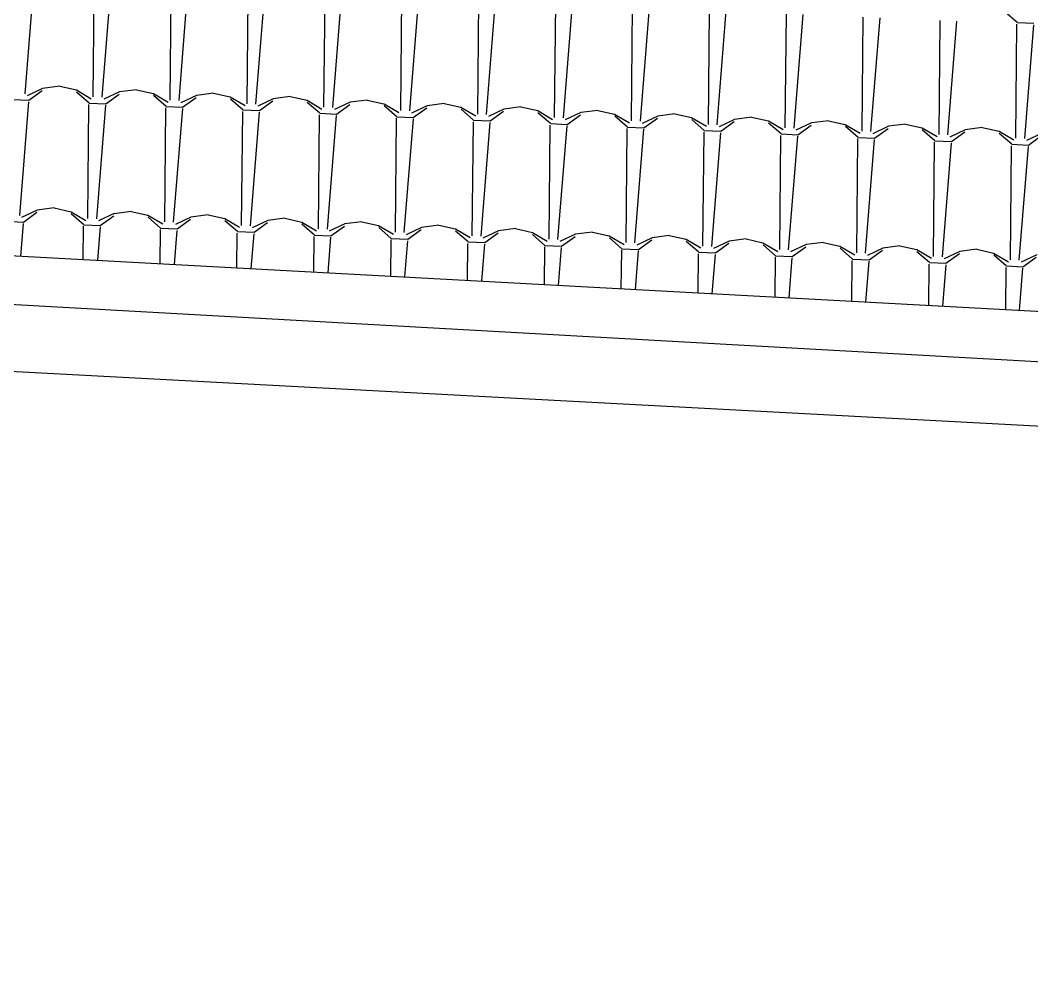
# Model space of a CAD drawing. Extents: x 1037 to 14540, y 1034 to 18285.
# Drawn here: x 6424.3 to 6739.7, y 1041.9 to 1338.3 of the extents above; entities that cross this region are included whole.
import ezdxf

# ---------------------------------------------------------------- set-up
doc = ezdxf.new("R2010")
doc.units = 0
doc.header["$LTSCALE"] = 100
doc.header["$MEASUREMENT"] = 0
doc.layers.get('0').update_dxf_attribs({"color": 240, "linetype": 'CONTINUOUS'})
doc.layers.add('proiezioni', color=252, linetype='CONTINUOUS')
doc.layers.add('retini copertura', color=32, linetype='CONTINUOUS')

# ---------------------------------------------------------------- blocks, each defined once
blk = doc.blocks.new('*X1853')
at = {"color": 0}
for p, q in [((10.8645, 13.1411), (10.8929, 13.4957)), ((11.0767, 13.1316), (11.0801, 13.4873)), ((11.1043, 13.1304), (11.1326, 13.485)), ((11.3164, 13.1209), (11.3199, 13.4766)), ((11.344, 13.1197), (11.3724, 13.4743)), ((11.5562, 13.1101), (11.5596, 13.4659)), ((11.5838, 13.1089), (11.6122, 13.4635)), ((11.7959, 13.0994), (11.7994, 13.4551)), ((11.8236, 13.0982), (11.8519, 13.4528)), ((12.0357, 13.0887), (12.0391, 13.4444)), ((12.0633, 13.0875), (12.0917, 13.4421)), ((12.2755, 13.0779), (12.2789, 13.4337)), ((12.3031, 13.0768), (12.3314, 13.4314)), ((12.5152, 13.0672), (12.5186, 13.4229)), ((12.5428, 13.0661), (12.5712, 13.4207)), ((12.755, 13.0565), (12.7584, 13.4122)), ((12.7826, 13.0553), (12.8109, 13.4099)), ((12.9947, 13.0457), (12.9982, 13.4015)), ((13.0223, 13.0446), (13.0507, 13.3992)), ((13.2345, 13.035), (13.2379, 13.3907)), ((13.2621, 13.0339), (13.2905, 13.3885)), ((13.4742, 13.0243), (13.4777, 13.38)), ((13.5019, 13.0232), (13.5302, 13.3778)), ((13.9579, 13.3631), (13.9188, 13.397)), ((13.714, 13.0136), (13.7174, 13.3693)), ((13.7416, 13.0125), (13.77, 13.367)), ((13.9538, 13.0028), (13.9572, 13.3585)), ((13.9579, 13.3631), (14.0095, 13.3608)), ((13.9814, 13.0017), (14.0097, 13.3563)), ((10.9187, 13.1575), (10.8702, 13.1346)), ((10.9719, 13.1644), (10.9187, 13.1575)), ((10.9718, 13.1644), (11.0242, 13.1528)), ((10.824, 13.123), (10.8757, 13.1207)), ((10.8757, 13.1207), (10.9176, 13.1509)), ((11.0242, 13.1528), (11.0705, 13.1257)), ((11.0637, 13.1122), (11.0247, 13.1461)), ((11.1584, 13.1468), (11.1099, 13.1239)), ((11.1154, 13.1099), (11.1574, 13.1402)), ((11.2116, 13.1537), (11.1584, 13.1467)), ((11.2116, 13.1537), (11.264, 13.142)), ((11.264, 13.1421), (11.3103, 13.1149)), ((11.3035, 13.1015), (11.2644, 13.1354)), ((11.3982, 13.1361), (11.3497, 13.1132)), ((11.3552, 13.0992), (11.3971, 13.1295)), ((11.4514, 13.1429), (11.3982, 13.136)), ((11.4514, 13.1429), (11.5037, 13.1313)), ((11.5037, 13.1313), (11.55, 13.1042)), ((11.5433, 13.0908), (11.5042, 13.1247)), ((11.6379, 13.1253), (11.5894, 13.1024)), ((11.6911, 13.1322), (11.638, 13.1253)), ((11.6911, 13.1322), (11.7435, 13.1206)), ((10.8475, 12.7615), (10.8759, 13.1161)), ((11.0597, 12.752), (11.0631, 13.1077)), ((11.0638, 13.1122), (11.1154, 13.1099)), ((11.0873, 12.7508), (11.1156, 13.1054)), ((11.2994, 12.7413), (11.3029, 13.097)), ((11.3035, 13.1015), (11.3552, 13.0992)), ((11.3271, 12.7401), (11.3554, 13.0947)), ((11.595, 13.0885), (11.6369, 13.1187)), ((11.7435, 13.1206), (11.7898, 13.0935)), ((11.783, 13.0801), (11.744, 13.1139)), ((11.8777, 13.1146), (11.8292, 13.0917)), ((11.8347, 13.0777), (11.8767, 13.108)), ((11.9309, 13.1215), (11.8777, 13.1146)), ((11.9309, 13.1215), (11.9832, 13.1098)), ((11.9833, 13.1099), (12.0295, 13.0828)), ((12.0228, 13.0693), (11.9837, 13.1032)), ((12.1175, 13.1039), (12.069, 13.081)), ((12.0745, 13.067), (12.1164, 13.0973)), ((12.1707, 13.1108), (12.1175, 13.1038)), ((12.1706, 13.1108), (12.223, 13.0991)), ((12.223, 13.0992), (12.2693, 13.072)), ((12.2626, 13.0586), (12.2235, 13.0925)), ((12.3572, 13.0931), (12.3087, 13.0703)), ((12.4104, 13.1), (12.3572, 13.0931)), ((12.4104, 13.1), (12.4628, 13.0884)), ((11.5392, 12.7305), (11.5426, 13.0862)), ((11.5433, 13.0908), (11.5949, 13.0885)), ((11.5668, 12.7293), (11.5952, 13.0839)), ((11.779, 12.7198), (11.7824, 13.0755)), ((11.783, 13.0801), (11.8347, 13.0777)), ((11.8066, 12.7186), (11.8349, 13.0732)), ((12.0187, 12.7091), (12.0221, 13.0648)), ((12.0228, 13.0693), (12.0745, 13.067)), ((12.0463, 12.7079), (12.0747, 13.0625)), ((12.3142, 13.0563), (12.3562, 13.0865)), ((12.4628, 13.0884), (12.509, 13.0613)), ((12.5023, 13.0479), (12.4632, 13.0818)), ((12.597, 13.0824), (12.5485, 13.0595)), ((12.554, 13.0456), (12.5959, 13.0758)), ((12.6502, 13.0893), (12.597, 13.0824)), ((12.6502, 13.0893), (12.7025, 13.0777)), ((12.7025, 13.0777), (12.7488, 13.0506)), ((12.7421, 13.0371), (12.703, 13.071)), ((12.8367, 13.0717), (12.7882, 13.0488)), ((12.7938, 13.0348), (12.8357, 13.0651)), ((12.8899, 13.0786), (12.8368, 13.0717)), ((12.8899, 13.0786), (12.9423, 13.0669)), ((12.9423, 13.067), (12.9886, 13.0398)), ((12.9818, 13.0264), (12.9428, 13.0603)), ((13.0765, 13.061), (13.028, 13.0381)), ((13.1297, 13.0678), (13.0765, 13.0609)), ((13.1297, 13.0679), (13.182, 13.0562)), ((12.2585, 12.6983), (12.2619, 13.054)), ((12.2626, 13.0586), (12.3142, 13.0563)), ((12.2861, 12.6972), (12.3144, 13.0518)), ((12.4982, 12.6876), (12.5017, 13.0433)), ((12.5023, 13.0479), (12.554, 13.0456)), ((12.5258, 12.6864), (12.5542, 13.041)), ((12.738, 12.6769), (12.7414, 13.0326)), ((12.7421, 13.0372), (12.7937, 13.0348)), ((12.7656, 12.6757), (12.794, 13.0303)), ((13.0335, 13.0241), (13.0755, 13.0544)), ((13.1821, 13.0562), (13.2283, 13.0291)), ((13.2216, 13.0157), (13.1825, 13.0496)), ((13.3163, 13.0502), (13.2678, 13.0273)), ((13.2733, 13.0134), (13.3152, 13.0436)), ((13.3695, 13.0571), (13.3163, 13.0502)), ((13.3694, 13.0571), (13.4218, 13.0455)), ((13.4218, 13.0455), (13.4681, 13.0184)), ((13.4614, 13.005), (13.4223, 13.0388)), ((13.556, 13.0395), (13.5075, 13.0166)), ((13.513, 13.0027), (13.555, 13.0329)), ((13.6092, 13.0464), (13.556, 13.0395)), ((13.6092, 13.0464), (13.6616, 13.0348)), ((13.6616, 13.0348), (13.7078, 13.0077)), ((13.7011, 12.9942), (13.662, 13.0281)), ((13.7958, 13.0288), (13.7473, 13.0059)), ((13.849, 13.0357), (13.7958, 13.0287)), ((13.849, 13.0357), (13.9013, 13.024)), ((12.9777, 12.6661), (12.9812, 13.0218)), ((12.9818, 13.0264), (13.0335, 13.0241)), ((13.0054, 12.665), (13.0337, 13.0196)), ((13.2175, 12.6554), (13.2209, 13.0111)), ((13.2216, 13.0157), (13.2733, 13.0134)), ((13.2451, 12.6543), (13.2735, 13.0089)), ((13.4573, 12.6447), (13.4607, 13.0004)), ((13.4614, 13.005), (13.513, 13.0027)), ((13.4849, 12.6436), (13.5132, 12.9982)), ((13.7528, 12.9919), (13.7947, 13.0222)), ((13.9013, 13.0241), (13.9476, 12.9969)), ((13.9409, 12.9835), (13.9018, 13.0174)), ((14.0355, 13.0181), (13.987, 12.9952)), ((13.9926, 12.9812), (14.0345, 13.0115)), ((13.697, 12.6339), (13.7004, 12.9896)), ((13.7011, 12.9942), (13.7528, 12.9919)), ((13.7246, 12.6328), (13.753, 12.9874)), ((13.9368, 12.6232), (13.9402, 12.9789)), ((13.9409, 12.9835), (13.9925, 12.9812)), ((13.9644, 12.6221), (13.9927, 12.9767)), ((10.9017, 12.7779), (10.8532, 12.755)), ((10.9549, 12.7848), (10.9017, 12.7779)), ((10.9549, 12.7848), (11.0072, 12.7731)), ((10.8587, 12.741), (10.9006, 12.7713)), ((11.0072, 12.7732), (11.0535, 12.746)), ((11.0468, 12.7326), (11.0077, 12.7665)), ((11.1414, 12.7672), (11.0929, 12.7443)), ((11.0984, 12.7303), (11.1404, 12.7606)), ((11.1946, 12.774), (11.1414, 12.7671)), ((11.1946, 12.774), (11.247, 12.7624)), ((11.247, 12.7624), (11.2933, 12.7353)), ((11.2865, 12.7219), (11.2474, 12.7558)), ((11.3812, 12.7564), (11.3327, 12.7335)), ((11.3382, 12.7196), (11.3802, 12.7498)), ((11.4344, 12.7633), (11.3812, 12.7564)), ((11.4344, 12.7633), (11.4867, 12.7517)), ((11.4868, 12.7517), (11.533, 12.7246)), ((11.5263, 12.7112), (11.4872, 12.745)), ((11.621, 12.7457), (11.5724, 12.7228)), ((11.6742, 12.7526), (11.621, 12.7457)), ((11.6741, 12.7526), (11.7265, 12.7409)), ((10.807, 12.7434), (10.8587, 12.741)), ((10.8508, 12.6347), (10.8589, 12.7365)), ((11.0451, 12.6241), (11.0461, 12.7281)), ((11.0468, 12.7326), (11.0984, 12.7303)), ((11.0903, 12.6217), (11.0987, 12.7258)), ((11.2849, 12.6111), (11.2859, 12.7174)), ((11.2865, 12.7219), (11.3382, 12.7196)), ((11.3299, 12.6087), (11.3384, 12.715)), ((11.578, 12.7089), (11.6199, 12.7391)), ((11.7265, 12.741), (11.7728, 12.7139)), ((11.766, 12.7004), (11.727, 12.7343)), ((11.8607, 12.735), (11.8122, 12.7121)), ((11.8177, 12.6981), (11.8597, 12.7284)), ((11.9139, 12.7419), (11.8607, 12.7349)), ((11.9139, 12.7419), (11.9663, 12.7302)), ((11.9663, 12.7303), (12.0125, 12.7031)), ((12.0058, 12.6897), (11.9667, 12.7236)), ((12.1005, 12.7243), (12.052, 12.7014)), ((12.0575, 12.6874), (12.0994, 12.7177)), ((12.1537, 12.7311), (12.1005, 12.7242)), ((12.1537, 12.7311), (12.206, 12.7195)), ((12.206, 12.7195), (12.2523, 12.6924)), ((12.2456, 12.679), (12.2065, 12.7129)), ((12.3402, 12.7135), (12.2917, 12.6906)), ((12.3934, 12.7204), (12.3402, 12.7135)), ((12.3934, 12.7204), (12.4458, 12.7088)), ((11.5246, 12.5981), (11.5256, 12.7066)), ((11.5263, 12.7112), (11.578, 12.7089)), ((11.5695, 12.5956), (11.5782, 12.7043)), ((11.7643, 12.5851), (11.7654, 12.6959)), ((11.7661, 12.7004), (11.8177, 12.6981)), ((11.8091, 12.5826), (11.8179, 12.6936)), ((12.0041, 12.572), (12.0052, 12.6852)), ((12.0058, 12.6897), (12.0575, 12.6874)), ((12.0486, 12.5696), (12.0577, 12.6829)), ((12.2972, 12.6767), (12.3392, 12.7069)), ((12.4458, 12.7088), (12.4921, 12.6817)), ((12.4853, 12.6683), (12.4462, 12.7021)), ((12.58, 12.7028), (12.5315, 12.6799)), ((12.537, 12.6659), (12.579, 12.6962)), ((12.6332, 12.7097), (12.58, 12.7028)), ((12.6332, 12.7097), (12.6855, 12.698)), ((12.6856, 12.6981), (12.7318, 12.6709)), ((12.7251, 12.6575), (12.686, 12.6914)), ((12.8198, 12.6921), (12.7712, 12.6692)), ((12.7768, 12.6552), (12.8187, 12.6855)), ((12.873, 12.699), (12.8198, 12.692)), ((12.8729, 12.699), (12.9253, 12.6873)), ((12.9253, 12.6874), (12.9716, 12.6602)), ((13.0595, 12.6813), (13.011, 12.6585)), ((13.1127, 12.6882), (13.0595, 12.6813)), ((13.1127, 12.6882), (13.1651, 12.6766)), ((12.2438, 12.559), (12.2449, 12.6744)), ((12.2456, 12.679), (12.2972, 12.6767)), ((12.2882, 12.5566), (12.2975, 12.6721)), ((12.4835, 12.546), (12.4847, 12.6637)), ((12.4853, 12.6683), (12.537, 12.6659)), ((12.5278, 12.5436), (12.5372, 12.6614)), ((12.7233, 12.533), (12.7244, 12.653)), ((12.7251, 12.6575), (12.7768, 12.6552)), ((12.7674, 12.5306), (12.777, 12.6507)), ((12.9648, 12.6468), (12.9258, 12.6807)), ((13.0165, 12.6445), (13.0585, 12.6747)), ((13.1651, 12.6766), (13.2113, 12.6495)), ((13.2046, 12.6361), (13.1655, 12.67)), ((13.2993, 12.6706), (13.2508, 12.6477)), ((13.2563, 12.6338), (13.2982, 12.664)), ((13.3525, 12.6775), (13.2993, 12.6706)), ((13.3525, 12.6775), (13.4048, 12.6659)), ((13.4048, 12.6659), (13.4511, 12.6388)), ((13.4444, 12.6253), (13.4053, 12.6592)), ((13.539, 12.6599), (13.4905, 12.637)), ((13.496, 12.623), (13.538, 12.6533)), ((13.5922, 12.6668), (13.539, 12.6598)), ((13.5922, 12.6668), (13.6446, 12.6551)), ((13.6446, 12.6552), (13.6909, 12.628)), ((13.832, 12.656), (13.7788, 12.6491)), ((13.832, 12.656), (13.8843, 12.6444)), ((12.963, 12.52), (12.9642, 12.6422)), ((12.9649, 12.6468), (13.0165, 12.6445)), ((13.0069, 12.5176), (13.0167, 12.64)), ((13.2027, 12.5069), (13.2039, 12.6315)), ((13.2046, 12.6361), (13.2563, 12.6338)), ((13.2465, 12.5046), (13.2565, 12.6293)), ((13.4425, 12.4939), (13.4437, 12.6208)), ((13.4444, 12.6253), (13.496, 12.623)), ((13.4861, 12.4916), (13.4962, 12.6185)), ((13.6841, 12.6146), (13.6451, 12.6485)), ((13.7788, 12.6492), (13.7303, 12.6263)), ((13.7358, 12.6123), (13.7778, 12.6426)), ((13.8844, 12.6444), (13.9306, 12.6173)), ((13.9239, 12.6039), (13.8848, 12.6378)), ((14.0186, 12.6384), (13.97, 12.6155)), ((13.9756, 12.6016), (14.0175, 12.6318)), ((13.6822, 12.4809), (13.6835, 12.61)), ((13.6841, 12.6146), (13.7358, 12.6123)), ((13.7257, 12.4785), (13.736, 12.6078)), ((13.922, 12.4679), (13.9232, 12.5993)), ((13.9239, 12.6039), (13.9756, 12.6016)), ((13.9652, 12.4655), (13.9758, 12.5971))]:
    blk.add_line(p, q, dxfattribs=at)

msp = doc.modelspace()

# ---------------------------------------------------------------- linework, layer by layer
at = {"layer": 'proiezioni'}
for p, q in [((5921.26, 1292.09), (9882.84, 1076.95)), ((5901.39, 1278.68), (9897.54, 1056.13)), ((9929.07, 1041.89), (5880.03, 1257.57))]:
    msp.add_line(p, q, dxfattribs=at)

# ---------------------------------------------------------------- block references
at = {"layer": 'retini copertura', "xscale": 100, "yscale": 100, "zscale": 100}
msp.add_blockref('*X1853', (5339.41, 1.3), dxfattribs=at)

doc.saveas('drawing.dxf')
